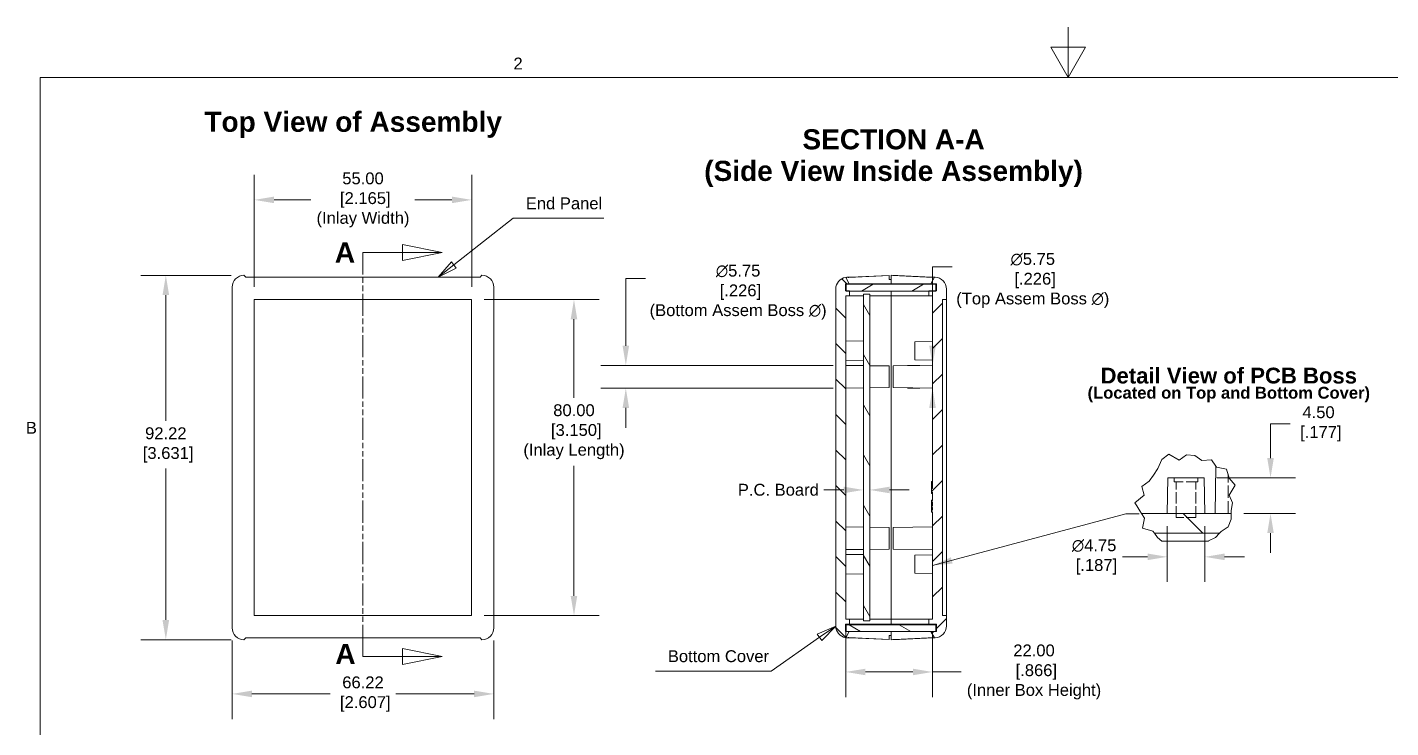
# Model space of a CAD drawing. Extents: x 7 to 552, y 7 to 425.
# Drawn here: x 16 to 361, y 247.9 to 425.2 of the extents above; entities that cross this region are included whole.
import ezdxf

# ---------------------------------------------------------------- set-up
doc = ezdxf.new("R2010")
doc.units = 0
doc.header["$LTSCALE"] = 2
doc.header["$MEASUREMENT"] = 0
doc.linetypes.add('DASHED', pattern=[0.2067, 0.1654, -0.0413])
doc.linetypes.add('DOUBLE_DASH_CHAIN', pattern=[1.2403, 0.6614, -0.0827, 0.1654, -0.0827, 0.1654, -0.0827])
for name, color, linetype, lineweight in [('Border (ANSI)', 7, 'Continuous', 9), ('Break Line (ANSI)', 7, 'Continuous', 9), ('Dimension (ANSI)', 7, 'Continuous', 9), ('Hatch (ANSI)', 7, 'Continuous', 9), ('Hidden (ANSI)', 7, 'DASHED', 9), ('Section Line (ANSI)', 7, 'DOUBLE_DASH_CHAIN', 9), ('Symbol (ANSI)', 7, 'Continuous', 9), ('Visible (ANSI)', 7, 'Continuous', 9)]:
    doc.layers.add(name, color=color, linetype=linetype, lineweight=lineweight)
doc.styles.add('Label Text (ANSI)', font='ARIAL.TTF')
doc.styles.add('Note Text (ANSI)', font='ARIAL.TTF')
doc.styles.add('Text Style45', font='ARIAL.TTF')
doc.styles.add('Text Style48', font='ARIALBD.TTF')
doc.dimstyles.new('Default - mm (ANSI)', dxfattribs={"dimscale": 2, "dimtxt": 1.5, "dimasz": 2.5, "dimexe": 3.175, "dimexo": 1.6002, "dimgap": 0.8, "dimtad": 0, "dimtih": 1, "dimtoh": 1, "dimrnd": 1e-08, "dimzin": 4, "dimdsep": 46, "dimtxsty": 'Note Text (ANSI)', "dimcen": 0.09, "dimdle": 10, "dimclrd": 256, "dimclre": 256, "dimclrt": 256, "dimadec": 1, "dimazin": 0, "dimtfac": 2.032, "dimtofl": 0, "dimtmove": 0, "dimatfit": 3, "dimfxl": 0, "dimtolj": 1, "dimtzin": 0, "dimlwd": -1, "dimlwe": -1, "dimarcsym": 0})
doc.dimstyles.new('Default - mm (ANSI)$7', dxfattribs={"dimscale": 2, "dimtxt": 1.5, "dimasz": 2.5, "dimexe": 3.175, "dimexo": 1.6002, "dimgap": 0.8, "dimtad": 0, "dimtih": 1, "dimtoh": 1, "dimrnd": 1e-08, "dimzin": 4, "dimdsep": 46, "dimtxsty": 'Note Text (ANSI)', "dimcen": 0.09, "dimdle": 10, "dimclrd": 256, "dimclre": 256, "dimclrt": 256, "dimadec": 1, "dimazin": 0, "dimtfac": 2.032, "dimtofl": 0, "dimtmove": 0, "dimatfit": 3, "dimfxl": 0, "dimtolj": 1, "dimtzin": 0, "dimlwd": -1, "dimlwe": -1, "dimarcsym": 0})

# ---------------------------------------------------------------- blocks, each defined once
blk = doc.blocks.new('Borders Default Border')
at = {"layer": 'Border (ANSI)', "flags": 128}
for points in [[(139.7, 212.6), (139.7, 206.25), (137.5, 210.06), (141.9, 210.06), (139.7, 206.25)], [(9.65, 9.65), (9.65, 206.25), (269.75, 206.25), (269.75, 9.65), (9.65, 9.65)]]:
    blk.add_lwpolyline(points, dxfattribs=at)
at = {"layer": 'Border (ANSI)', "char_height": 1.5, "attachment_point": 7, "style": 'Text Style45'}
for s, insert in [('2', (69.53, 207.26)), ('B', (7.84, 161.17))]:
    blk.add_mtext(s, dxfattribs=dict(at, insert=insert))
blk = doc.blocks.new('*D30')
at = {"layer": 'Defpoints', "color": 0}
for p in [(128.48, 381.51), (73.48, 356.31), (128.48, 356.31)]:
    blk.add_point(p, dxfattribs=at)
at = {"layer": 'Dimension (ANSI)'}
for p, q in [((73.48, 359.51), (73.48, 387.86)), ((128.48, 359.51), (128.48, 387.86)), ((78.48, 381.51), (87.82, 381.51)), ((123.48, 381.51), (114.13, 381.51))]:
    blk.add_line(p, q, dxfattribs=at)
for points in [[(78.48, 382.35), (78.48, 380.68), (73.48, 381.51)], [(123.48, 382.35), (123.48, 380.68), (128.48, 381.51)]]:
    blk.add_solid(points, dxfattribs=at)
at = {"layer": 'Dimension (ANSI)', "insert": (100.98, 381.51), "char_height": 3, "attachment_point": 5, "style": 'Note Text (ANSI)'}
blk.add_mtext('\\A1;55.00\\P [2.165]\\P(Inlay Width)', dxfattribs=at)
blk = doc.blocks.new('*D31')
at = {"layer": 'Defpoints', "color": 0}
for p in [(67.87, 273.2), (134.09, 273.2), (134.09, 256.49)]:
    blk.add_point(p, dxfattribs=at)
at = {"layer": 'Dimension (ANSI)'}
for p, q in [((67.87, 270), (67.87, 250.14)), ((134.09, 270), (134.09, 250.14)), ((72.87, 256.49), (92.66, 256.49)), ((129.09, 256.49), (109.29, 256.49))]:
    blk.add_line(p, q, dxfattribs=at)
for points in [[(72.87, 257.32), (72.87, 255.66), (67.87, 256.49)], [(129.09, 257.32), (129.09, 255.66), (134.09, 256.49)]]:
    blk.add_solid(points, dxfattribs=at)
at = {"layer": 'Dimension (ANSI)', "insert": (100.98, 260.92), "char_height": 3, "attachment_point": 2, "style": 'Note Text (ANSI)'}
blk.add_mtext('\\A1;66.22\\P [2.607]', dxfattribs=at)
blk = doc.blocks.new('*D32')
at = {"layer": 'Defpoints', "color": 0}
for p in [(70.87, 362.42), (51.09, 270.2), (70.86, 270.2)]:
    blk.add_point(p, dxfattribs=at)
at = {"layer": 'Dimension (ANSI)'}
for p, q in [((67.66, 362.42), (44.74, 362.42)), ((51.09, 357.42), (51.09, 325.56)), ((51.09, 275.2), (51.09, 313.5)), ((67.66, 270.2), (44.74, 270.2))]:
    blk.add_line(p, q, dxfattribs=at)
for points in [[(50.25, 357.42), (51.92, 357.42), (51.09, 362.42)], [(50.25, 275.2), (51.92, 275.2), (51.09, 270.2)]]:
    blk.add_solid(points, dxfattribs=at)
at = {"layer": 'Dimension (ANSI)', "insert": (51.09, 323.96), "char_height": 3, "attachment_point": 2, "style": 'Note Text (ANSI)'}
blk.add_mtext('\\A1;92.22\\P [3.631]', dxfattribs=at)
blk = doc.blocks.new('*D33')
at = {"layer": 'Defpoints', "color": 0}
for p in [(128.48, 356.31), (128.48, 276.31), (154.37, 276.31)]:
    blk.add_point(p, dxfattribs=at)
at = {"layer": 'Dimension (ANSI)'}
for p, q in [((131.68, 356.31), (160.72, 356.31)), ((154.37, 351.31), (154.37, 331.39)), ((154.37, 281.31), (154.37, 314.23)), ((131.68, 276.31), (160.72, 276.31))]:
    blk.add_line(p, q, dxfattribs=at)
for points in [[(153.53, 351.31), (155.2, 351.31), (154.37, 356.31)], [(153.53, 281.31), (155.2, 281.31), (154.37, 276.31)]]:
    blk.add_solid(points, dxfattribs=at)
at = {"layer": 'Dimension (ANSI)', "insert": (154.37, 329.79), "char_height": 3, "attachment_point": 2, "style": 'Note Text (ANSI)'}
blk.add_mtext('\\A1;80.00\\P [3.150]\\P(Inlay Length)', dxfattribs=at)
blk = doc.blocks.new('2dTransSection1')
at = {"layer": 'Section Line (ANSI)', "linetype": 'Continuous'}
for p, q in [((60.49, 184.1), (55.49, 185.1)), ((55.49, 185.1), (55.49, 183.1)), ((50.49, 184.1), (55.49, 184.1)), ((55.49, 184.1), (60.49, 184.1)), ((55.49, 183.1), (60.49, 184.1)), ((50.49, 132.99), (55.49, 132.99)), ((60.49, 132.99), (55.49, 133.99)), ((55.49, 133.99), (55.49, 131.99)), ((55.49, 132.99), (60.49, 132.99)), ((55.49, 131.99), (60.49, 132.99))]:
    blk.add_line(p, q, dxfattribs=at)
at = {"layer": 'Section Line (ANSI)', "linetype": 'DOUBLE_DASH_CHAIN', "ltscale": 2.109474}
blk.add_line((50.49, 184.1), (50.49, 132.99), dxfattribs=at)
at = {"layer": 'Section Line (ANSI)', "ltscale": 0.444732}
for p, q in [((50.49, 184.1), (50.49, 182.7)), ((50.49, 134.39), (50.49, 132.99))]:
    blk.add_line(p, q, dxfattribs=at)
at = {"layer": 'Section Line (ANSI)', "linetype": 'Continuous', "flags": 128}
for points in [[(55.49, 183.1), (60.49, 184.1), (55.49, 185.1), (55.49, 183.1)], [(55.49, 131.99), (60.49, 132.99), (55.49, 133.99), (55.49, 131.99)]]:
    blk.add_lwpolyline(points, dxfattribs=at)
at = {"layer": 'Section Line (ANSI)'}
for points in [[(55.49, 183.1), (60.49, 184.1), (55.49, 185.1), (55.49, 183.1)], [(55.49, 131.99), (60.49, 132.99), (55.49, 133.99), (55.49, 131.99)]]:
    blk.add_solid(points, dxfattribs=at)
at = {"layer": 'Section Line (ANSI)', "char_height": 2.54, "attachment_point": 7, "style": 'Text Style48'}
for insert in [(46.93, 182.83), (46.99, 132.04)]:
    blk.add_mtext('A', dxfattribs=dict(at, insert=insert))
blk = doc.blocks.new('*D35')
at = {"layer": 'Defpoints', "color": 0}
for p in [(167.49, 339.62), (223.12, 339.62), (223.12, 333.87)]:
    blk.add_point(p, dxfattribs=at)
at = {"layer": 'Dimension (ANSI)'}
for p, q in [((167.49, 344.62), (167.49, 361.62)), ((167.49, 361.62), (172.49, 361.62)), ((219.92, 339.62), (161.14, 339.62)), ((219.92, 333.87), (161.14, 333.87)), ((167.49, 328.87), (167.49, 323.87))]:
    blk.add_line(p, q, dxfattribs=at)
for points in [[(166.66, 344.62), (168.32, 344.62), (167.49, 339.62)], [(166.66, 328.87), (168.32, 328.87), (167.49, 333.87)]]:
    blk.add_solid(points, dxfattribs=at)
at = {"layer": 'Dimension (ANSI)', "insert": (195.9, 365.11), "char_height": 3, "attachment_point": 2, "style": 'Note Text (ANSI)'}
blk.add_mtext('\\A1;\\fAIGDT|b0|i0;\\H3.0000;n\\fArial|b0|i0;\\H3.0000;5.75\\P [.226]\\P(Bottom Assem Boss \\fAIGDT|b0|i0;\\H3.0000;n\\fArial|b0|i0;\\H3.0000;)', dxfattribs=at)
blk = doc.blocks.new('*D36')
at = {"layer": 'Defpoints', "color": 0}
for p in [(245.12, 339.62), (245.1, 333.87), (245.12, 333.87)]:
    blk.add_point(p, dxfattribs=at)
at = {"layer": 'Dimension (ANSI)'}
for p, q in [((245.1, 344.62), (245.1, 364.58)), ((245.1, 364.58), (250.1, 364.58)), ((241.92, 339.62), (238.75, 339.62)), ((241.92, 333.87), (238.75, 333.87)), ((245.1, 328.87), (245.1, 323.87))]:
    blk.add_line(p, q, dxfattribs=at)
for points in [[(244.26, 344.62), (245.93, 344.62), (245.1, 339.62)], [(244.26, 328.87), (245.93, 328.87), (245.1, 333.87)]]:
    blk.add_solid(points, dxfattribs=at)
at = {"layer": 'Dimension (ANSI)', "insert": (270.47, 368.07), "char_height": 3, "attachment_point": 2, "style": 'Note Text (ANSI)'}
blk.add_mtext('\\A1;\\fAIGDT|b0|i0;\\H3.0000;n\\fArial|b0|i0;\\H3.0000;5.75\\P [.226]\\P(Top Assem Boss \\fAIGDT|b0|i0;\\H3.0000;n\\fArial|b0|i0;\\H3.0000;)', dxfattribs=at)
blk = doc.blocks.new('*D37')
at = {"layer": 'Defpoints', "color": 0}
for p in [(227.62, 308.11), (229.22, 308.11), (229.22, 308.11)]:
    blk.add_point(p, dxfattribs=at)
at = {"layer": 'Dimension (ANSI)'}
for p, q in [((222.62, 308.11), (217.62, 308.11)), ((234.22, 308.11), (239.22, 308.11))]:
    blk.add_line(p, q, dxfattribs=at)
for points in [[(222.62, 308.94), (222.62, 307.28), (227.62, 308.11)], [(234.22, 308.94), (234.22, 307.28), (229.22, 308.11)]]:
    blk.add_solid(points, dxfattribs=at)
at = {"layer": 'Dimension (ANSI)', "insert": (205.5, 309.66), "char_height": 3, "attachment_point": 2, "style": 'Note Text (ANSI)'}
blk.add_mtext('\\A1; P.C. Board', dxfattribs=at)
blk = doc.blocks.new('*D38')
at = {"layer": 'Defpoints', "color": 0}
for p in [(223.12, 275.38), (245.12, 275.38), (223.12, 262.05)]:
    blk.add_point(p, dxfattribs=at)
at = {"layer": 'Dimension (ANSI)'}
for p, q in [((223.12, 272.18), (223.12, 255.7)), ((245.12, 272.18), (245.12, 255.7)), ((228.12, 262.05), (240.12, 262.05)), ((245.12, 262.05), (252.38, 262.05))]:
    blk.add_line(p, q, dxfattribs=at)
for points in [[(228.12, 262.88), (228.12, 261.22), (223.12, 262.05)], [(240.12, 262.88), (240.12, 261.22), (245.12, 262.05)]]:
    blk.add_solid(points, dxfattribs=at)
at = {"layer": 'Dimension (ANSI)', "insert": (270.78, 262.05), "char_height": 3, "attachment_point": 5, "style": 'Note Text (ANSI)'}
blk.add_mtext('\\A1;22.00\\P [.866]\\P(Inner Box Height)', dxfattribs=at)
blk = doc.blocks.new('*D40')
at = {"layer": 'Defpoints', "color": 0}
for p in [(304.51, 302.18), (314.01, 302.18), (314.01, 291.18)]:
    blk.add_point(p, dxfattribs=at)
at = {"layer": 'Dimension (ANSI)'}
for p, q in [((304.51, 298.98), (304.51, 284.83)), ((314.01, 298.98), (314.01, 284.83)), ((299.51, 291.18), (293.14, 291.18)), ((319.01, 291.18), (324.01, 291.18))]:
    blk.add_line(p, q, dxfattribs=at)
for points in [[(299.51, 292.02), (299.51, 290.35), (304.51, 291.18)], [(319.01, 292.02), (319.01, 290.35), (314.01, 291.18)]]:
    blk.add_solid(points, dxfattribs=at)
at = {"layer": 'Dimension (ANSI)', "insert": (285.99, 295.61), "char_height": 3, "attachment_point": 2, "style": 'Note Text (ANSI)'}
blk.add_mtext('\\A1;\\fAIGDT|b0|i0;\\H3.0000;n\\fArial|b0|i0;\\H3.0000;4.75\\P [.187]', dxfattribs=at)
blk = doc.blocks.new('*D41')
at = {"layer": 'Defpoints', "color": 0}
for p in [(313.86, 311.18), (320.71, 302.18), (330.63, 302.18)]:
    blk.add_point(p, dxfattribs=at)
at = {"layer": 'Dimension (ANSI)'}
for p, q in [((335.63, 324.85), (330.63, 324.85)), ((330.63, 324.85), (330.63, 321.18)), ((330.63, 316.18), (330.63, 321.18)), ((317.06, 311.18), (336.98, 311.18)), ((323.91, 302.18), (336.98, 302.18)), ((330.63, 297.18), (330.63, 292.18))]:
    blk.add_line(p, q, dxfattribs=at)
for points in [[(329.8, 316.18), (331.46, 316.18), (330.63, 311.18)], [(329.8, 297.18), (331.46, 297.18), (330.63, 302.18)]]:
    blk.add_solid(points, dxfattribs=at)
at = {"layer": 'Dimension (ANSI)', "insert": (342.78, 329.28), "char_height": 3, "attachment_point": 2, "style": 'Note Text (ANSI)'}
blk.add_mtext('\\A1;4.50\\P [.177]', dxfattribs=at)
blk = doc.blocks.new('Balloon4')
at = {"layer": 'Symbol (ANSI)'}
for p, q in [((110.31, 136.84), (107.97, 135.82)), ((108.26, 135.41), (110.31, 136.84)), ((108.55, 135), (110.31, 136.84)), ((108.26, 135.41), (102.12, 131.13)), ((107.97, 135.82), (108.55, 135)), ((102.12, 131.13), (87.51, 131.13))]:
    blk.add_line(p, q, dxfattribs=at)
at = {"layer": 'Symbol (ANSI)', "flags": 128}
blk.add_lwpolyline([(108.55, 135), (110.31, 136.84), (107.97, 135.82), (108.55, 135)], dxfattribs=at)
at = {"layer": 'Symbol (ANSI)'}
blk.add_solid([(108.55, 135), (110.31, 136.84), (107.97, 135.82), (108.55, 135)], dxfattribs=at)
at = {"layer": 'Symbol (ANSI)', "insert": (89.06, 132.25), "char_height": 1.5, "attachment_point": 7, "style": 'Text Style45'}
blk.add_mtext('Bottom Cover', dxfattribs=at)
blk = doc.blocks.new('Balloon5')
at = {"layer": 'Symbol (ANSI)'}
for p, q in [((61.98, 182.52), (69.48, 188.43)), ((69.48, 188.43), (80.95, 188.43)), ((61.67, 182.91), (60.01, 180.97)), ((62.29, 182.13), (61.67, 182.91)), ((61.98, 182.52), (60.01, 180.97)), ((60.01, 180.97), (62.29, 182.13))]:
    blk.add_line(p, q, dxfattribs=at)
at = {"layer": 'Symbol (ANSI)', "flags": 128}
blk.add_lwpolyline([(61.67, 182.91), (60.01, 180.97), (62.29, 182.13), (61.67, 182.91)], dxfattribs=at)
at = {"layer": 'Symbol (ANSI)'}
blk.add_solid([(61.67, 182.91), (60.01, 180.97), (62.29, 182.13), (61.67, 182.91)], dxfattribs=at)
at = {"layer": 'Symbol (ANSI)', "insert": (71.09, 189.55), "char_height": 1.5, "attachment_point": 7, "style": 'Text Style45'}
blk.add_mtext('End Panel', dxfattribs=at)

msp = doc.modelspace()

# ---------------------------------------------------------------- hatches: boundary and pattern name
at = {"layer": 'Hatch (ANSI)'}
h = msp.add_hatch(dxfattribs=at)
h.set_pattern_fill('ANSI31', color=256, scale=50.8, angle=-90, style=0)
edge = h.paths.add_edge_path()
edge.add_line((223.112, 274.127), (224.121, 274.127))
edge.add_line((224.121, 274.127), (224.121, 275.377))
edge.add_line((224.121, 275.377), (223.122, 275.377))
edge.add_line((223.122, 275.377), (223.122, 357.25))
edge.add_line((223.122, 357.25), (224.121, 357.25))
edge.add_line((224.121, 357.25), (224.121, 358.45))
edge.add_line((224.121, 358.45), (224.121, 358.5))
edge.add_line((224.121, 358.5), (223.272, 358.5))
edge.add_line((223.272, 358.5), (223.112, 358.5))
edge.add_line((223.112, 358.5), (223.112, 360.3))
edge.add_line((223.112, 360.3), (224.046, 360.3))
edge.add_line((224.046, 360.3), (223.122, 361.9))
edge.add_ellipse((223.622, 358.942), major_axis=(-0.5, 2.958), ratio=1, start_angle=0, end_angle=80.40593)
edge.add_line((220.622, 358.942), (220.622, 273.685))
edge.add_ellipse((223.622, 273.685), major_axis=(-3, 0), ratio=1, start_angle=0, end_angle=80.40593)
edge.add_line((223.122, 270.727), (224.017, 272.277))
edge.add_line((224.017, 272.277), (224.046, 272.327))
edge.add_line((224.046, 272.327), (223.272, 272.327))
edge.add_line((223.272, 272.327), (223.112, 272.327))
edge.add_line((223.112, 272.327), (223.112, 274.127))
h = msp.add_hatch(dxfattribs=at)
h.set_pattern_fill('ANSI31', color=256, scale=50.8, angle=-15, style=0)
h.paths.add_polyline_path([(223.272, 358.5), (223.272, 358.45), (224.121, 358.45), (244.123, 358.45), (245.972, 358.45), (245.972, 358.499), (245.972, 360.15), (223.272, 360.15)])
h = msp.add_hatch(dxfattribs=at)
h.set_pattern_fill('ANSI31', color=256, scale=50.8, style=0)
edge = h.paths.add_edge_path()
edge.add_line((248.622, 273.685), (248.622, 276.314))
edge.add_line((248.622, 276.314), (247.622, 276.314))
edge.add_line((247.622, 276.314), (247.622, 356.314))
edge.add_line((247.622, 356.314), (248.622, 356.314))
edge.add_line((248.622, 356.314), (248.622, 358.942))
edge.add_ellipse((245.622, 358.942), major_axis=(3, 0), ratio=1, start_angle=0, end_angle=87.5)
edge.add_line((245.753, 361.939), (245.622, 361.944))
edge.add_line((245.622, 361.944), (244.672, 360.299))
edge.add_line((244.672, 360.299), (246.122, 360.299))
edge.add_line((246.122, 360.299), (246.122, 358.499))
edge.add_line((246.122, 358.499), (245.972, 358.499))
edge.add_line((245.972, 358.499), (244.123, 358.499))
edge.add_line((244.123, 358.499), (244.123, 358.45))
edge.add_line((244.123, 358.45), (244.123, 357.249))
edge.add_line((244.123, 357.249), (245.122, 357.249))
edge.add_line((245.122, 357.249), (245.122, 308.437))
edge.add_line((245.122, 308.437), (244.872, 308.437))
edge.add_line((244.872, 308.437), (244.872, 307.534))
edge.add_line((244.872, 307.534), (245.122, 307.534))
edge.add_line((245.122, 307.534), (245.122, 305.399))
edge.add_line((245.122, 305.399), (244.872, 305.399))
edge.add_line((244.872, 305.399), (244.872, 305.069))
edge.add_line((244.872, 305.069), (245.122, 305.069))
edge.add_line((245.122, 305.069), (245.122, 303.969))
edge.add_line((245.122, 303.969), (244.872, 303.969))
edge.add_line((244.872, 303.969), (244.872, 303.639))
edge.add_line((244.872, 303.639), (245.122, 303.639))
edge.add_line((245.122, 303.639), (245.122, 302.953))
edge.add_line((245.122, 302.953), (244.872, 302.953))
edge.add_line((244.872, 302.953), (244.872, 302.583))
edge.add_line((244.872, 302.583), (245.122, 302.583))
edge.add_line((245.122, 302.583), (245.122, 275.378))
edge.add_line((245.122, 275.378), (244.123, 275.378))
edge.add_line((244.123, 275.378), (244.123, 274.128))
edge.add_line((244.123, 274.128), (246.122, 274.128))
edge.add_line((246.122, 274.128), (246.122, 272.328))
edge.add_line((246.122, 272.328), (245.972, 272.328))
edge.add_line((245.972, 272.328), (244.672, 272.328))
edge.add_line((244.672, 272.328), (244.701, 272.277))
edge.add_line((244.701, 272.277), (245.622, 270.682))
edge.add_line((245.622, 270.682), (245.753, 270.688))
edge.add_ellipse((245.622, 273.685), major_axis=(0.131, -2.997), ratio=1, start_angle=0, end_angle=87.5)
h = msp.add_hatch(dxfattribs=at)
h.set_pattern_fill('ANSI31', color=256, scale=50.8, angle=-105, style=0)
h.paths.add_polyline_path([(229.222, 274.982), (229.222, 357.644), (227.622, 357.644), (227.622, 274.982)])
h = msp.add_hatch(dxfattribs=at)
h.set_pattern_fill('ANSI31', color=256, scale=101.6, angle=-90, style=0)
h.paths.add_polyline_path([(301.231, 297.178), (317.746, 297.178), (318.101, 297.558), (319.933, 298.782), (320.708, 300.752), (320.707, 302.178), (297.954, 302.178), (298.762, 301.008), (298.192, 298.413), (300.837, 297.703)])
h = msp.add_hatch(dxfattribs=at)
h.set_pattern_fill('ANSI31', color=256, scale=50.8, angle=-75, style=0)
h.paths.add_polyline_path([(223.272, 272.327), (223.272, 272.277), (224.017, 272.277), (244.701, 272.277), (245.972, 272.277), (245.972, 272.328), (245.972, 273.977), (223.272, 273.977)])

# ---------------------------------------------------------------- linework, layer by layer
at = {"layer": 'Break Line (ANSI)'}
for p, q in [((302.123, 313.525), (303.087, 315.778)), ((303.087, 315.778), (304.909, 317.164)), ((304.909, 317.164), (307.483, 315.646)), ((307.483, 315.646), (309.382, 316.983)), ((309.382, 316.983), (311.488, 316.814)), ((311.488, 316.814), (313.28, 315.583)), ((313.28, 315.583), (315.666, 315.757)), ((315.666, 315.757), (316.798, 314.112)), ((316.95, 313.892), (316.798, 314.112)), ((299.923, 310.335), (301.042, 311.872)), ((301.042, 311.872), (302.123, 313.525)), ((319.517, 313.378), (316.95, 313.892)), ((320.195, 311.116), (319.517, 313.378)), ((321.679, 309.349), (320.195, 311.116)), ((298.08, 308.987), (299.923, 310.335)), ((298.638, 306.768), (298.08, 308.987)), ((320.155, 306.773), (321.679, 309.349)), ((296.312, 304.874), (298.638, 306.768)), ((296.77, 304.09), (296.312, 304.874)), ((297.535, 302.785), (296.77, 304.09)), ((321.002, 304.874), (320.155, 306.773)), ((320.706, 302.877), (321.002, 304.874)), ((297.954, 302.178), (297.535, 302.785)), ((298.762, 301.008), (297.954, 302.178)), ((298.192, 298.413), (298.762, 301.008)), ((320.708, 300.752), (319.933, 298.782)), ((320.706, 302.877), (320.707, 302.178)), ((320.707, 302.178), (320.708, 300.752)), ((300.837, 297.703), (298.192, 298.413)), ((301.231, 297.178), (300.837, 297.703)), ((302.03, 296.112), (301.231, 297.178)), ((317.746, 297.178), (316.742, 296.103)), ((318.101, 297.558), (317.746, 297.178)), ((319.933, 298.782), (318.101, 297.558)), ((303.099, 295.178), (302.03, 296.112)), ((314.959, 295.215), (314.932, 295.178)), ((316.742, 296.103), (314.959, 295.215))]:
    msp.add_line(p, q, dxfattribs=at)
at = {"layer": 'Hidden (ANSI)', "ltscale": 0.952248}
for p, q in [((306.263, 310.178), (306.263, 311.178)), ((312.263, 310.178), (312.263, 311.178))]:
    msp.add_line(p, q, dxfattribs=at)
at = {"layer": 'Hidden (ANSI)', "ltscale": 9.475327}
msp.add_line((319.892, 302.178), (319.892, 312.127), dxfattribs=at)
at = {"layer": 'Hidden (ANSI)', "ltscale": 8.975572}
msp.add_line((312.263, 310.178), (306.263, 310.178), dxfattribs=at)
at = {"layer": 'Hidden (ANSI)', "ltscale": 8.571034}
for p, q in [((306.763, 301.178), (306.763, 310.178)), ((311.763, 301.178), (311.763, 310.178))]:
    msp.add_line(p, q, dxfattribs=at)
at = {"layer": 'Hidden (ANSI)', "ltscale": 7.479626}
msp.add_line((311.763, 301.178), (306.763, 301.178), dxfattribs=at)
at = {"layer": 'Visible (ANSI)'}
for p, q in [((70.865, 362.425), (70.862, 362.425)), ((71.313, 361.977), (70.865, 362.425)), ((131.088, 362.425), (130.64, 361.977)), ((131.091, 362.425), (131.088, 362.425)), ((223.949, 361.89), (234.122, 362.4)), ((224.372, 361.977), (234.122, 362.403)), ((234.122, 362.4), (234.122, 362.403)), ((234.122, 361.325), (234.122, 362.4)), ((234.622, 361.325), (234.622, 362.425)), ((234.622, 362.425), (244.872, 361.977)), ((67.865, 359.428), (67.865, 273.199)), ((129.868, 361.944), (72.084, 361.944)), ((134.088, 273.199), (134.088, 359.428)), ((220.622, 358.942), (220.622, 273.685)), ((223.112, 358.5), (223.112, 360.3)), ((223.112, 360.3), (224.046, 360.3)), ((224.046, 360.3), (223.122, 361.9)), ((245.972, 360.15), (223.272, 360.15)), ((223.272, 360.15), (223.272, 358.45)), ((224.046, 360.3), (224.871, 360.3)), ((234.622, 360.3), (224.871, 360.3)), ((234.622, 361.325), (234.122, 361.325)), ((234.622, 361.325), (234.622, 360.3)), ((234.622, 360.299), (234.622, 360.3)), ((234.622, 360.299), (234.622, 360.15)), ((234.622, 360.299), (243.919, 360.299)), ((234.622, 360.15), (234.622, 360.299)), ((243.919, 360.299), (244.672, 360.299)), ((245.622, 361.944), (244.672, 360.299)), ((244.672, 360.299), (246.122, 360.299)), ((245.622, 361.944), (245.526, 361.949)), ((245.753, 361.939), (245.622, 361.944)), ((245.972, 358.45), (245.972, 360.15)), ((246.122, 360.299), (246.122, 358.499)), ((248.622, 356.314), (248.622, 358.942)), ((73.476, 356.314), (128.476, 356.314)), ((73.476, 276.314), (73.476, 356.314)), ((128.476, 356.314), (128.476, 276.314)), ((224.121, 358.5), (223.112, 358.5)), ((223.122, 275.377), (223.122, 357.25)), ((223.122, 357.25), (224.121, 357.25)), ((223.272, 358.45), (245.972, 358.45)), ((224.121, 357.25), (224.121, 358.5)), ((224.121, 357.25), (225.077, 357.25)), ((227.622, 357.25), (225.077, 357.25)), ((229.222, 357.644), (227.622, 357.644)), ((227.622, 357.644), (227.622, 274.982)), ((229.222, 274.982), (229.222, 357.644)), ((234.622, 357.25), (229.222, 357.25)), ((234.622, 358.45), (234.622, 357.25)), ((234.622, 358.45), (234.622, 357.249)), ((234.622, 357.249), (234.622, 275.378)), ((243.167, 357.249), (234.622, 357.249)), ((234.622, 275.378), (234.622, 357.249)), ((243.167, 357.249), (244.123, 357.249)), ((246.122, 358.499), (244.123, 358.499)), ((244.123, 358.499), (244.123, 357.249)), ((244.123, 357.249), (245.122, 357.249)), ((245.122, 357.249), (245.122, 308.437)), ((247.622, 276.314), (247.622, 356.314)), ((247.622, 356.314), (248.622, 356.314)), ((248.622, 356.314), (248.622, 276.314)), ((227.622, 345.735), (223.122, 345.813)), ((240.622, 345.61), (245.122, 345.688)), ((240.622, 341.017), (240.622, 345.61)), ((227.622, 340.892), (223.122, 340.813)), ((227.622, 339.566), (223.122, 339.625)), ((234.122, 339.481), (229.222, 339.545)), ((234.122, 339.481), (234.122, 334.019)), ((235.122, 339.493), (245.122, 339.624)), ((235.122, 334.005), (235.122, 339.493)), ((240.622, 341.017), (245.122, 340.938)), ((227.622, 333.934), (223.122, 333.875)), ((234.122, 334.019), (229.222, 333.954)), ((235.122, 334.005), (245.122, 333.874)), ((316.798, 314.112), (316.642, 302.178)), ((304.67, 311.178), (304.513, 302.178)), ((304.67, 311.178), (313.856, 311.178)), ((313.856, 311.178), (314.013, 302.178)), ((244.872, 308.437), (244.872, 310.218)), ((244.872, 310.218), (245.122, 310.218)), ((245.122, 308.437), (244.872, 308.437)), ((244.872, 308.437), (244.872, 307.534)), ((244.872, 307.534), (245.122, 307.534)), ((244.872, 307.218), (244.872, 307.534)), ((244.872, 307.218), (245.122, 307.218)), ((245.122, 307.534), (245.122, 305.399)), ((244.872, 305.508), (245.122, 305.508)), ((244.872, 305.399), (244.872, 305.508)), ((245.122, 305.399), (244.872, 305.399)), ((244.872, 305.399), (244.872, 305.069)), ((244.872, 305.069), (245.122, 305.069)), ((244.872, 304.484), (244.872, 305.069)), ((244.872, 303.969), (244.872, 304.484)), ((245.122, 303.969), (244.872, 303.969)), ((244.872, 303.969), (244.872, 303.639)), ((244.872, 303.639), (245.122, 303.639)), ((244.872, 303.514), (244.872, 303.639)), ((245.122, 305.069), (245.122, 303.969)), ((245.122, 303.639), (245.122, 302.953)), ((244.872, 303.224), (244.872, 303.514)), ((244.872, 303.514), (245.122, 303.514)), ((244.872, 302.953), (244.872, 303.224)), ((244.872, 303.224), (245.122, 303.224)), ((245.122, 302.953), (244.872, 302.953)), ((244.872, 302.953), (244.872, 302.583)), ((244.872, 302.583), (245.122, 302.583)), ((244.872, 302.447), (244.872, 302.583)), ((244.872, 302.447), (245.122, 302.447)), ((245.122, 302.583), (245.122, 275.378)), ((320.707, 302.178), (297.954, 302.178)), ((227.622, 298.693), (223.122, 298.752)), ((234.122, 298.608), (229.222, 298.672)), ((234.122, 298.608), (234.122, 293.146)), ((235.122, 298.622), (245.122, 298.753)), ((235.122, 293.134), (235.122, 298.622)), ((301.231, 297.178), (317.746, 297.178)), ((314.932, 295.178), (303.099, 295.178)), ((227.622, 293.061), (223.122, 293.002)), ((227.622, 291.735), (223.122, 291.813)), ((234.122, 293.146), (229.222, 293.082)), ((235.122, 293.134), (245.122, 293.003)), ((240.622, 291.61), (245.122, 291.688)), ((240.622, 287.017), (240.622, 291.61)), ((227.622, 286.892), (223.122, 286.813)), ((240.622, 287.017), (245.122, 286.938)), ((128.476, 276.314), (73.476, 276.314)), ((248.622, 276.314), (247.622, 276.314)), ((248.622, 273.685), (248.622, 276.314)), ((223.112, 272.327), (223.112, 274.127)), ((223.112, 274.127), (224.121, 274.127)), ((224.121, 275.377), (223.122, 275.377)), ((245.972, 273.977), (223.272, 273.977)), ((223.272, 273.977), (223.272, 272.277)), ((224.121, 274.127), (224.121, 275.377)), ((225.077, 275.377), (224.121, 275.377)), ((224.121, 274.127), (225.077, 274.127)), ((225.077, 275.377), (227.622, 275.377)), ((225.077, 274.127), (234.622, 274.127)), ((227.622, 274.982), (229.222, 274.982)), ((229.222, 275.377), (234.622, 275.377)), ((234.622, 275.378), (243.167, 275.378)), ((234.622, 274.128), (234.622, 275.378)), ((234.622, 274.127), (234.622, 275.377)), ((234.622, 274.128), (243.167, 274.128)), ((234.622, 274.127), (234.622, 273.977)), ((234.622, 273.977), (234.622, 274.127)), ((244.123, 275.378), (243.167, 275.378)), ((243.167, 274.128), (244.123, 274.128)), ((245.122, 275.378), (244.123, 275.378)), ((244.123, 275.378), (244.123, 274.128)), ((244.123, 274.128), (246.122, 274.128)), ((245.972, 272.277), (245.972, 273.977)), ((246.122, 274.128), (246.122, 272.328)), ((70.862, 270.202), (70.865, 270.202)), ((70.865, 270.202), (71.313, 270.65)), ((72.084, 270.682), (129.868, 270.682)), ((130.64, 270.65), (131.088, 270.202)), ((131.088, 270.202), (131.091, 270.202)), ((224.046, 272.327), (223.112, 272.327)), ((223.122, 270.727), (224.046, 272.327)), ((223.272, 272.277), (245.972, 272.277)), ((234.122, 270.227), (223.949, 270.737)), ((234.122, 270.224), (224.372, 270.65)), ((234.122, 271.302), (234.622, 271.302)), ((234.122, 270.227), (234.122, 271.302)), ((234.122, 270.224), (234.122, 270.227)), ((234.622, 272.277), (234.622, 271.302)), ((234.622, 270.202), (234.622, 271.302)), ((244.872, 270.65), (234.622, 270.202)), ((246.122, 272.328), (244.672, 272.328)), ((244.672, 272.328), (245.622, 270.682)), ((245.526, 270.678), (245.622, 270.682)), ((245.622, 270.682), (245.753, 270.688))]:
    msp.add_line(p, q, dxfattribs=at)
at = {"layer": 'Visible (ANSI)', "flags": 128}
for points in [[(234.622, 362.425), (235.045, 362.404), (235.469, 362.384), (235.895, 362.364), (236.321, 362.343), (236.747, 362.323), (237.174, 362.302), (237.602, 362.282), (238.029, 362.261), (238.456, 362.241), (238.882, 362.22), (239.308, 362.2), (239.732, 362.179), (240.156, 362.159), (240.58, 362.138), (241.006, 362.118), (241.434, 362.097), (241.862, 362.076), (242.291, 362.056), (242.721, 362.035), (243.151, 362.014), (243.581, 361.993), (244.011, 361.972), (244.44, 361.952), (244.867, 361.931)], [(71.323, 361.966), (71.323, 361.967), (71.323, 361.967), (71.322, 361.968), (71.322, 361.968), (71.321, 361.968), (71.321, 361.969), (71.32, 361.969), (71.32, 361.97), (71.32, 361.97), (71.319, 361.971), (71.319, 361.971), (71.318, 361.972), (71.318, 361.972), (71.317, 361.973), (71.317, 361.973), (71.316, 361.973), (71.316, 361.974), (71.316, 361.974), (71.315, 361.975), (71.315, 361.975), (71.314, 361.976), (71.314, 361.976), (71.313, 361.977), (71.313, 361.977)], [(71.323, 361.966), (71.331, 361.965), (71.339, 361.964), (71.348, 361.963), (71.358, 361.962), (71.368, 361.962), (71.379, 361.961), (71.39, 361.96), (71.402, 361.959), (71.415, 361.958), (71.428, 361.957), (71.442, 361.957), (71.457, 361.956), (71.472, 361.955), (71.488, 361.954), (71.504, 361.954), (71.521, 361.953), (71.538, 361.952), (71.556, 361.952), (71.574, 361.951), (71.592, 361.951), (71.611, 361.95), (71.631, 361.95), (71.651, 361.949), (71.671, 361.949)], [(71.671, 361.949), (71.687, 361.948), (71.703, 361.948), (71.719, 361.948), (71.735, 361.947), (71.752, 361.947), (71.769, 361.947), (71.786, 361.947), (71.803, 361.946), (71.82, 361.946), (71.837, 361.946), (71.854, 361.946), (71.872, 361.945), (71.889, 361.945), (71.906, 361.945), (71.924, 361.945), (71.942, 361.945), (71.959, 361.945), (71.977, 361.945), (71.995, 361.945), (72.013, 361.945), (72.031, 361.945), (72.049, 361.944), (72.066, 361.944), (72.084, 361.944)], [(129.868, 361.944), (129.886, 361.944), (129.904, 361.944), (129.922, 361.945), (129.94, 361.945), (129.958, 361.945), (129.976, 361.945), (129.994, 361.945), (130.011, 361.945), (130.029, 361.945), (130.046, 361.945), (130.064, 361.945), (130.081, 361.945), (130.099, 361.946), (130.116, 361.946), (130.133, 361.946), (130.15, 361.946), (130.167, 361.947), (130.184, 361.947), (130.201, 361.947), (130.217, 361.947), (130.234, 361.948), (130.25, 361.948), (130.266, 361.948), (130.282, 361.949)], [(130.282, 361.949), (130.302, 361.949), (130.322, 361.95), (130.341, 361.95), (130.36, 361.951), (130.379, 361.951), (130.397, 361.952), (130.415, 361.952), (130.432, 361.953), (130.449, 361.954), (130.465, 361.954), (130.481, 361.955), (130.496, 361.956), (130.511, 361.957), (130.525, 361.957), (130.538, 361.958), (130.551, 361.959), (130.563, 361.96), (130.574, 361.961), (130.585, 361.962), (130.595, 361.962), (130.605, 361.963), (130.614, 361.964), (130.622, 361.965), (130.63, 361.966)], [(130.64, 361.977), (130.64, 361.977), (130.639, 361.976), (130.639, 361.976), (130.638, 361.975), (130.638, 361.975), (130.637, 361.974), (130.637, 361.974), (130.636, 361.973), (130.636, 361.973), (130.636, 361.973), (130.635, 361.972), (130.635, 361.972), (130.634, 361.971), (130.634, 361.971), (130.633, 361.97), (130.633, 361.97), (130.632, 361.969), (130.632, 361.969), (130.632, 361.968), (130.631, 361.968), (130.631, 361.968), (130.63, 361.967), (130.63, 361.967), (130.63, 361.966)], [(223.654, 361.933), (223.614, 361.93), (223.575, 361.927), (223.537, 361.924), (223.501, 361.921), (223.466, 361.919), (223.432, 361.916), (223.4, 361.914), (223.369, 361.911), (223.34, 361.909), (223.313, 361.907), (223.287, 361.906), (223.264, 361.904), (223.242, 361.903), (223.222, 361.902), (223.204, 361.901), (223.187, 361.9), (223.173, 361.899), (223.16, 361.899), (223.15, 361.898), (223.141, 361.898), (223.134, 361.898), (223.128, 361.898), (223.124, 361.898), (223.122, 361.899)], [(223.654, 361.933), (223.681, 361.936), (223.708, 361.938), (223.735, 361.941), (223.763, 361.943), (223.791, 361.945), (223.818, 361.948), (223.846, 361.95), (223.875, 361.952), (223.903, 361.954), (223.932, 361.955), (223.961, 361.957), (223.99, 361.959), (224.02, 361.961), (224.05, 361.962), (224.08, 361.964), (224.111, 361.965), (224.142, 361.967), (224.173, 361.968), (224.205, 361.97), (224.238, 361.971), (224.27, 361.973), (224.304, 361.974), (224.338, 361.976), (224.372, 361.977)], [(223.654, 361.933), (223.666, 361.929), (223.678, 361.926), (223.69, 361.922), (223.702, 361.919), (223.714, 361.916), (223.726, 361.913), (223.738, 361.91), (223.75, 361.907), (223.763, 361.905), (223.775, 361.902), (223.787, 361.9), (223.8, 361.898), (223.812, 361.896), (223.824, 361.895), (223.837, 361.893), (223.849, 361.892), (223.862, 361.891), (223.874, 361.89), (223.887, 361.89), (223.899, 361.889), (223.912, 361.889), (223.924, 361.889), (223.937, 361.889), (223.949, 361.89)], [(244.867, 361.931), (244.878, 361.931), (244.888, 361.93), (244.899, 361.93), (244.909, 361.93), (244.92, 361.931), (244.93, 361.931), (244.941, 361.932), (244.951, 361.933), (244.962, 361.934), (244.972, 361.935), (244.983, 361.936), (244.993, 361.938), (245.003, 361.939), (245.014, 361.941), (245.024, 361.943), (245.034, 361.945), (245.045, 361.947), (245.055, 361.95), (245.065, 361.952), (245.075, 361.955), (245.086, 361.957), (245.096, 361.96), (245.106, 361.963), (245.116, 361.966)], [(244.872, 361.977), (244.883, 361.977), (244.893, 361.976), (244.904, 361.976), (244.915, 361.975), (244.925, 361.975), (244.936, 361.974), (244.946, 361.974), (244.957, 361.973), (244.967, 361.973), (244.977, 361.973), (244.987, 361.972), (244.998, 361.972), (245.008, 361.971), (245.018, 361.971), (245.028, 361.97), (245.038, 361.97), (245.048, 361.969), (245.058, 361.969), (245.068, 361.968), (245.077, 361.968), (245.087, 361.968), (245.097, 361.967), (245.106, 361.967), (245.116, 361.966)], [(245.526, 361.949), (245.515, 361.949), (245.503, 361.95), (245.491, 361.95), (245.478, 361.951), (245.465, 361.951), (245.451, 361.952), (245.436, 361.952), (245.421, 361.953), (245.405, 361.954), (245.389, 361.954), (245.372, 361.955), (245.355, 361.956), (245.337, 361.957), (245.319, 361.957), (245.3, 361.958), (245.281, 361.959), (245.262, 361.96), (245.242, 361.961), (245.222, 361.962), (245.201, 361.962), (245.18, 361.963), (245.159, 361.964), (245.138, 361.965), (245.116, 361.966)], [(71.313, 270.65), (71.313, 270.65), (71.314, 270.651), (71.314, 270.651), (71.315, 270.652), (71.315, 270.652), (71.316, 270.653), (71.316, 270.653), (71.316, 270.653), (71.317, 270.654), (71.317, 270.654), (71.318, 270.655), (71.318, 270.655), (71.319, 270.656), (71.319, 270.656), (71.32, 270.657), (71.32, 270.657), (71.32, 270.658), (71.321, 270.658), (71.321, 270.658), (71.322, 270.659), (71.322, 270.659), (71.323, 270.66), (71.323, 270.66), (71.323, 270.661)], [(71.671, 270.678), (71.651, 270.678), (71.631, 270.677), (71.611, 270.677), (71.592, 270.676), (71.574, 270.676), (71.556, 270.675), (71.538, 270.674), (71.521, 270.674), (71.504, 270.673), (71.488, 270.673), (71.472, 270.672), (71.457, 270.671), (71.442, 270.67), (71.428, 270.67), (71.415, 270.669), (71.402, 270.668), (71.39, 270.667), (71.379, 270.666), (71.368, 270.665), (71.358, 270.665), (71.348, 270.664), (71.339, 270.663), (71.331, 270.662), (71.323, 270.661)], [(72.084, 270.682), (72.066, 270.682), (72.049, 270.682), (72.031, 270.682), (72.013, 270.682), (71.995, 270.682), (71.977, 270.682), (71.959, 270.682), (71.942, 270.682), (71.924, 270.682), (71.906, 270.682), (71.889, 270.682), (71.872, 270.681), (71.854, 270.681), (71.837, 270.681), (71.82, 270.681), (71.803, 270.681), (71.786, 270.68), (71.769, 270.68), (71.752, 270.68), (71.736, 270.68), (71.719, 270.679), (71.703, 270.679), (71.687, 270.679), (71.671, 270.678)], [(130.282, 270.678), (130.266, 270.679), (130.25, 270.679), (130.234, 270.679), (130.217, 270.68), (130.201, 270.68), (130.184, 270.68), (130.167, 270.68), (130.15, 270.681), (130.133, 270.681), (130.116, 270.681), (130.099, 270.681), (130.081, 270.681), (130.064, 270.682), (130.046, 270.682), (130.029, 270.682), (130.011, 270.682), (129.993, 270.682), (129.976, 270.682), (129.958, 270.682), (129.94, 270.682), (129.922, 270.682), (129.904, 270.682), (129.886, 270.682), (129.868, 270.682)], [(130.63, 270.661), (130.622, 270.662), (130.614, 270.663), (130.605, 270.664), (130.595, 270.665), (130.585, 270.665), (130.574, 270.666), (130.563, 270.667), (130.551, 270.668), (130.538, 270.669), (130.525, 270.67), (130.51, 270.67), (130.496, 270.671), (130.481, 270.672), (130.465, 270.673), (130.449, 270.673), (130.432, 270.674), (130.415, 270.674), (130.397, 270.675), (130.379, 270.676), (130.36, 270.676), (130.341, 270.677), (130.322, 270.677), (130.302, 270.678), (130.282, 270.678)], [(130.63, 270.661), (130.63, 270.66), (130.63, 270.66), (130.631, 270.659), (130.631, 270.659), (130.632, 270.658), (130.632, 270.658), (130.632, 270.658), (130.633, 270.657), (130.633, 270.657), (130.634, 270.656), (130.634, 270.656), (130.635, 270.655), (130.635, 270.655), (130.636, 270.654), (130.636, 270.654), (130.636, 270.653), (130.637, 270.653), (130.637, 270.653), (130.638, 270.652), (130.638, 270.652), (130.639, 270.651), (130.639, 270.651), (130.64, 270.65), (130.64, 270.65)], [(223.122, 270.728), (223.124, 270.728), (223.128, 270.729), (223.134, 270.729), (223.141, 270.729), (223.15, 270.728), (223.16, 270.728), (223.173, 270.728), (223.187, 270.727), (223.204, 270.726), (223.222, 270.725), (223.242, 270.724), (223.264, 270.723), (223.287, 270.721), (223.313, 270.72), (223.34, 270.718), (223.369, 270.716), (223.4, 270.713), (223.432, 270.711), (223.466, 270.708), (223.501, 270.706), (223.537, 270.703), (223.575, 270.7), (223.614, 270.697), (223.654, 270.694)], [(223.949, 270.737), (223.937, 270.738), (223.924, 270.738), (223.912, 270.738), (223.899, 270.738), (223.887, 270.737), (223.874, 270.737), (223.862, 270.736), (223.849, 270.735), (223.837, 270.734), (223.824, 270.732), (223.812, 270.731), (223.8, 270.729), (223.787, 270.727), (223.775, 270.725), (223.763, 270.722), (223.75, 270.72), (223.738, 270.717), (223.726, 270.714), (223.714, 270.711), (223.702, 270.708), (223.69, 270.705), (223.678, 270.701), (223.666, 270.698), (223.654, 270.694)], [(224.372, 270.65), (224.343, 270.651), (224.312, 270.652), (224.282, 270.654), (224.251, 270.655), (224.221, 270.656), (224.191, 270.658), (224.16, 270.659), (224.13, 270.661), (224.099, 270.662), (224.068, 270.664), (224.038, 270.665), (224.008, 270.667), (223.977, 270.669), (223.947, 270.671), (223.918, 270.672), (223.888, 270.674), (223.858, 270.676), (223.829, 270.679), (223.799, 270.681), (223.77, 270.683), (223.741, 270.686), (223.712, 270.688), (223.683, 270.691), (223.654, 270.694)], [(244.867, 270.696), (244.44, 270.675), (244.011, 270.654), (243.581, 270.634), (243.151, 270.613), (242.721, 270.592), (242.291, 270.571), (241.862, 270.551), (241.434, 270.53), (241.006, 270.509), (240.58, 270.489), (240.156, 270.468), (239.732, 270.448), (239.308, 270.427), (238.882, 270.407), (238.456, 270.386), (238.029, 270.366), (237.602, 270.345), (237.175, 270.325), (236.747, 270.304), (236.321, 270.284), (235.895, 270.263), (235.469, 270.243), (235.045, 270.223), (234.622, 270.202)], [(245.116, 270.661), (245.106, 270.664), (245.096, 270.667), (245.086, 270.67), (245.075, 270.672), (245.065, 270.675), (245.055, 270.677), (245.045, 270.68), (245.034, 270.682), (245.024, 270.684), (245.014, 270.686), (245.003, 270.688), (244.993, 270.689), (244.983, 270.691), (244.972, 270.692), (244.962, 270.693), (244.951, 270.694), (244.941, 270.695), (244.93, 270.696), (244.92, 270.696), (244.909, 270.697), (244.899, 270.697), (244.888, 270.697), (244.878, 270.696), (244.867, 270.696)], [(245.116, 270.661), (245.106, 270.66), (245.097, 270.66), (245.087, 270.659), (245.077, 270.659), (245.068, 270.658), (245.058, 270.658), (245.048, 270.658), (245.038, 270.657), (245.028, 270.657), (245.018, 270.656), (245.008, 270.656), (244.998, 270.655), (244.987, 270.655), (244.977, 270.654), (244.967, 270.654), (244.957, 270.653), (244.946, 270.653), (244.936, 270.653), (244.925, 270.652), (244.915, 270.652), (244.904, 270.651), (244.893, 270.651), (244.883, 270.65), (244.872, 270.65)], [(245.116, 270.661), (245.138, 270.662), (245.159, 270.663), (245.18, 270.664), (245.201, 270.665), (245.222, 270.665), (245.242, 270.666), (245.262, 270.667), (245.281, 270.668), (245.3, 270.669), (245.319, 270.67), (245.337, 270.67), (245.355, 270.671), (245.373, 270.672), (245.389, 270.673), (245.405, 270.673), (245.421, 270.674), (245.436, 270.674), (245.451, 270.675), (245.465, 270.676), (245.478, 270.676), (245.491, 270.677), (245.503, 270.677), (245.515, 270.678), (245.526, 270.678)]]:
    msp.add_lwpolyline(points, dxfattribs=at)
at = {"layer": 'Visible (ANSI)'}
for centre, start, end in [((223.622, 358.942), 99.59407, 180), ((245.622, 358.942), 0, 87.5), ((223.622, 273.685), 180, 260.40593), ((245.622, 273.685), 272.5, 0)]:
    msp.add_arc(centre, 3, start, end, dxfattribs=at)
for centre, major_axis in [((70.868, 359.422), (-2.125, 2.125)), ((131.085, 359.422), (2.125, 2.125)), ((70.868, 273.205), (-2.125, -2.125)), ((131.085, 273.205), (2.125, -2.125))]:
    msp.add_ellipse(centre, major_axis=major_axis, ratio=0.9980992, start_param=5.4987385, end_param=7.0676321, dxfattribs=at)

# ---------------------------------------------------------------- block references
at = {"xscale": 2, "yscale": 2, "zscale": 2}
msp.add_blockref('Borders Default Border', (0, 0), dxfattribs=at)
at = {"layer": 'Section Line (ANSI)', "xscale": 2, "yscale": 2, "zscale": 2}
msp.add_blockref('2dTransSection1', (0, 0), dxfattribs=at)
at = {"layer": 'Symbol (ANSI)', "xscale": 2, "yscale": 2, "zscale": 2}
for name in ['Balloon5', 'Balloon4']:
    msp.add_blockref(name, (0, 0), dxfattribs=at)

# ---------------------------------------------------------------- texts
at = {"layer": 'Symbol (ANSI)', "insert": (98.491, 403.821), "char_height": 5.08, "width": 89.96024, "attachment_point": 2, "style": 'Label Text (ANSI)'}
msp.add_mtext('{\\fArial|b1|i0;Top View of Assembly}', dxfattribs=at)
at = {"layer": 'Symbol (ANSI)', "char_height": 5.08, "attachment_point": 2, "style": 'Label Text (ANSI)'}
for s, insert, width, line_spacing_factor in [('{\\fArial|b1|i0;SECTION A-A\\P(Side View Inside Assembly)}', (235.24, 399.386), 104.28855, 0.944221), ('{\\fArial|b1|i0;\\H4.0000;Detail View of PCB Boss\\P\\fArial|b1|i0;\\H3.0000;(Located on Top and Bottom Cover)}', (320.064, 339.05), 74.68389, 0.726447)]:
    msp.add_mtext(s, dxfattribs=dict(at, insert=insert, width=width, line_spacing_factor=line_spacing_factor))
at = {"layer": 'Symbol (ANSI)', "insert": (299.016, 303.581), "char_height": 3, "attachment_point": 1, "style": 'Note Text (ANSI)'}
msp.add_mtext('{ }', dxfattribs=at)

# ---------------------------------------------------------------- dimensions: what is measured, and where the dimension line sits
at = {"layer": 'Dimension (ANSI)'}
for base, p1, p2, angle, text, override, picture, middle in [((128.476, 381.514), (73.476, 356.314), (128.476, 356.314), 180, '<>\\P(Inlay Width)', {"dimdec": 2, "dimpost": '\\X', "dimtp": 0, "dimtm": 0, "dimtdec": 2}, '*D30', (100.976, 381.514)), ((245.096, 333.874), (245.122, 339.624), (245.122, 333.874), 90, '\\fAIGDT|b0|i0;\\H3.0000;n\\fArial|b0|i0;\\H3.0000;<>\\P(Top Assem Boss \\fAIGDT|b0|i0;\\H3.0000;n\\fArial|b0|i0;\\H3.0000;)', {"dimdec": 2, "dimpost": '\\X', "dimtp": 0, "dimtm": 0, "dimtdec": 2, "dimtvp": -0.25}, '*D36', (270.474, 364.583)), ((167.49, 339.625), (223.122, 333.875), (223.122, 339.625), 90, '\\fAIGDT|b0|i0;\\H3.0000;n\\fArial|b0|i0;\\H3.0000;<>\\P(Bottom Assem Boss \\fAIGDT|b0|i0;\\H3.0000;n\\fArial|b0|i0;\\H3.0000;)', {"dimdec": 2, "dimpost": '\\X', "dimtp": 0, "dimtm": 0, "dimtdec": 2, "dimtvp": -0.25}, '*D35', (195.896, 361.622)), ((154.365, 276.314), (128.476, 356.314), (128.476, 276.314), 90, '<>\\P(Inlay Length)', {"dimdec": 2, "dimpost": '\\X', "dimtp": 0, "dimtm": 0, "dimtdec": 2, "dimtvp": -0.25}, '*D33', (154.365, 322.813)), ((229.222, 308.109), (227.622, 308.109), (229.222, 308.109), 180, ' P.C. Board', {"dimtih": 0, "dimtoh": 0, "dimdec": 2, "dimpost": '\\X', "dimse1": 1, "dimse2": 1, "dimtp": 0, "dimtm": 0, "dimtdec": 2}, '*D37', (205.504, 308.109)), ((314.013, 291.184), (304.513, 302.178), (314.013, 302.178), 180, '\\fAIGDT|b0|i0;\\H3.0000;n\\fArial|b0|i0;\\H3.0000;<>', {"dimdec": 2, "dimlfac": 0.5, "dimpost": '\\X', "dimtp": 0, "dimtm": 0, "dimtdec": 2}, '*D40', (285.992, 291.184)), ((223.122, 262.051), (245.122, 275.378), (223.122, 275.377), 180, '<>\\P(Inner Box Height)', {"dimtih": 0, "dimtoh": 0, "dimdec": 2, "dimpost": '\\X', "dimtp": 0, "dimtm": 0, "dimtdec": 2}, '*D38', (270.78, 262.051))]:
    dim = msp.add_linear_dim(base=base, p1=p1, p2=p2, angle=angle, text=text, dimstyle='Default - mm (ANSI)', override=override, dxfattribs=at)
    dim.commit()
    dim.dimension.update_dxf_attribs({"geometry": picture, "text_midpoint": middle, "dimtype": 160})
for base, p1, p2, angle, override, picture, middle in [((51.088, 270.202), (70.865, 362.425), (70.862, 270.202), 90, {"dimdec": 2, "dimpost": '\\X', "dimtp": 0, "dimtm": 0, "dimtdec": 2}, '*D32', (51.088, 319.531)), ((330.631, 302.178), (313.856, 311.178), (320.707, 302.178), 90, {"dimdec": 2, "dimlfac": 0.5, "dimpost": '\\X', "dimtp": 0, "dimtm": 0, "dimtdec": 2, "dimtmove": 1}, '*D41', (330.948, 324.854)), ((134.088, 256.491), (67.865, 273.199), (134.088, 273.199), 180, {"dimdec": 2, "dimpost": '\\X', "dimtp": 0, "dimtm": 0, "dimtdec": 2}, '*D31', (100.976, 256.491))]:
    dim = msp.add_linear_dim(base=base, p1=p1, p2=p2, angle=angle, dimstyle='Default - mm (ANSI)', override=override, dxfattribs=at)
    dim.commit()
    dim.dimension.update_dxf_attribs({"geometry": picture, "text_midpoint": middle, "dimtype": 160})

# ---------------------------------------------------------------- leaders
at = {"layer": 'Symbol (ANSI)', "annotation_type": 0, "has_hookline": 1, "hookline_direction": 0, "text_width": 1.164}
msp.add_leader([(245.122, 288.98), (294.016, 302.081), (297.416, 302.081)], dimstyle='Default - mm (ANSI)$7', override={"dimtad": 0}, dxfattribs=at)

doc.saveas('drawing.dxf')
